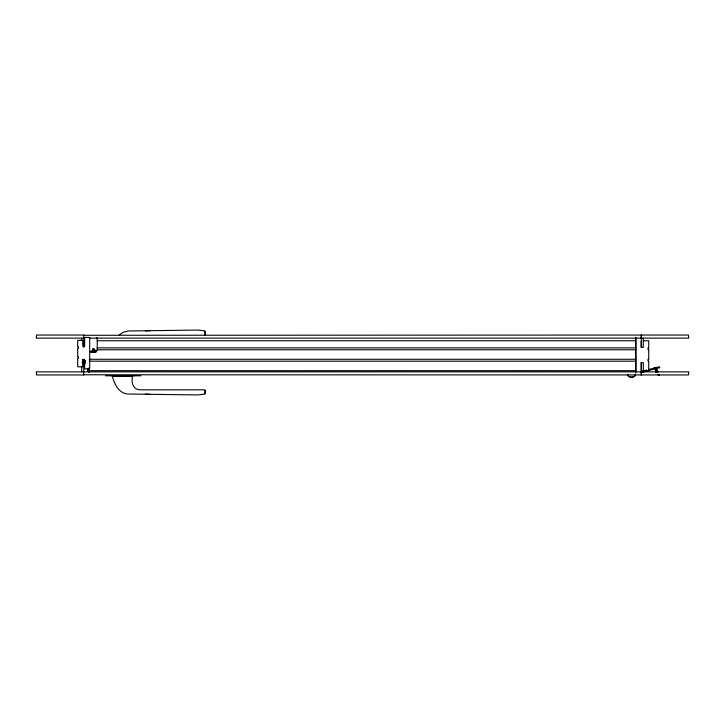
<?xml version="1.0" encoding="UTF-8"?>
<svg xmlns="http://www.w3.org/2000/svg" width="725" height="725" viewBox="0 0 725 725"><rect width="100%" height="100%" fill="white"/><g stroke="black" fill="none" stroke-linecap="round" stroke-linejoin="round"><path stroke-width="1.09" d="M205.211 390.34L204.532 389.814L140.958 389.814C133.264 390.304 130.844 382.61 132.63 376.039L112.284 376.039C114.369 384.132 119.072 394.083 128.796 394.038L197.481 394.935L204.794 394.11L205.211 390.494M205.211 334.225L204.794 335.149M635.807 337.424L635.888 372.342M657.793 374.417L659.07 374.662L658.817 375.55M659.07 374.662C658.427 375.287 659.696 374.762 657.729 374.544M635.58 374.127C635.39 378.078 628.385 378.296 627.469 374.626M656.352 371.717L655.953 371.825C661.49 371.708 652.926 371.898 657.149 371.798C653.714 372.532 660.665 369.351 656.007 371.853M83.719 374.771L641.516 374.943L641.272 371.862L641.263 374.943M641.263 335.059L641.263 338.122L641.516 335.059L83.728 335.285M635.598 374.372C635.018 378.196 628.031 378.196 627.451 374.372M82.822 360.234L83.067 360.76L83.438 360.316L82.659 359.7L82.741 366.823L77.693 366.823L77.693 358.422L78.318 358.422L78.318 356.745L77.693 356.745L77.693 348.344L78.318 348.344L78.318 346.668L77.693 346.668L77.693 340.36L82.741 340.36L82.741 346.242L84.662 346.242L84.635 337.424L89.719 337.424L89.682 368.083L89.057 368.817L84.635 368.925L84.662 359.682C81.091 357.878 83.384 362.237 83.547 360.135M656.17 368.472L656.397 367.693M83.438 360.316L83.176 360.842L82.877 360.225M89.728 351.697L93.162 351.072L93.162 349.396L94.105 349.604L93.788 351.072L97.222 350.447L97.268 338.267L96.325 337.451M656.805 371.399L657.539 370.892L655.518 370.91L657.14 370.049L655.554 370.031M657.629 372.007L657.992 371.762C656.75 372.161 658.744 372.967 656.352 369.442M656.977 370.937L655.5 370.955L656.805 370.013M658.681 375.178L658.536 375.314M119.163 334.923L123.368 332.213L128.796 330.962L197.481 330.065L204.794 330.89L205.211 334.288L205.211 331.397L205.211 332.24M656.442 371.572L657.502 371.019L655.5 370.955L656.723 370.267L655.59 370.856L656.551 370.973M82.097 362.817L84.807 361.231M642.432 371.091L646.655 370.013M648.775 369.478L659.342 366.778L659.804 367.675L642.241 372.152M652.908 368.581L655.065 368.083M655.318 367.965L657.185 367.539M83.801 359.872C85.903 360.914 83.674 360.805 83.837 359.636M657.077 370.955L656.542 370.928M657.53 371.825L657.421 371.807M656.524 370.067L656.977 370.004L656.098 370.067M150.157 330.673L145.408 330.908M91.268 351.072C87.335 352.74 99.678 352.758 95.682 351.072M83.393 335.05L36.585 335.05L36.25 338.131L83.728 338.131M641.607 335.05L688.415 335.05L688.75 338.131L89.42 338.131M97.123 340.75L635.762 340.75M643.302 340.75L648.73 340.75L648.73 347.873L648.05 347.873L648.05 349.776L648.73 349.776L648.73 359.274L648.05 359.274L648.05 361.177L648.73 361.177L648.73 370.674L643.302 370.674M641.235 341.221L641.235 347.402L643.302 347.402L643.302 338.131M97.123 347.873L635.762 347.873M92.592 349.776L94.857 349.776M97.123 349.776L635.762 349.776M89.202 359.274L635.762 359.274M89.202 361.177L635.762 361.177M641.272 370.674L641.235 362.6L643.302 362.6L643.302 371.862M89.202 370.674L635.762 370.674M83.393 374.952L36.585 374.952L36.25 371.862L688.75 371.862L688.415 374.952L641.607 374.952M110.925 375.559L135.339 375.559M105.497 375.804L140.768 375.804M145.408 394.092L150.157 394.327M88.541 371.526L87.553 371.001L87.526 368.599M653.678 368.382L654.575 368.88M654.766 368.101L655.21 368.717M205.22 393.603L205.211 390.775M641.272 337.424L641.272 347.402M641.272 362.6L641.272 372.26M635.762 338.131L635.762 371.862M94.105 351.072L94.105 348.553L92.845 348.553L92.845 351.072M89.266 368.581L89.266 372.505M89.202 367.502L89.202 372.342M85.043 360.443L85.043 363.506M83.765 335.05L83.728 347.402M83.728 362.6L83.765 374.952M81.698 338.131L81.698 340.324M81.698 366.397L81.698 371.862M90.77 351.525C95.483 353.419 99.896 350.021 90.77 351.525"/></g></svg>
